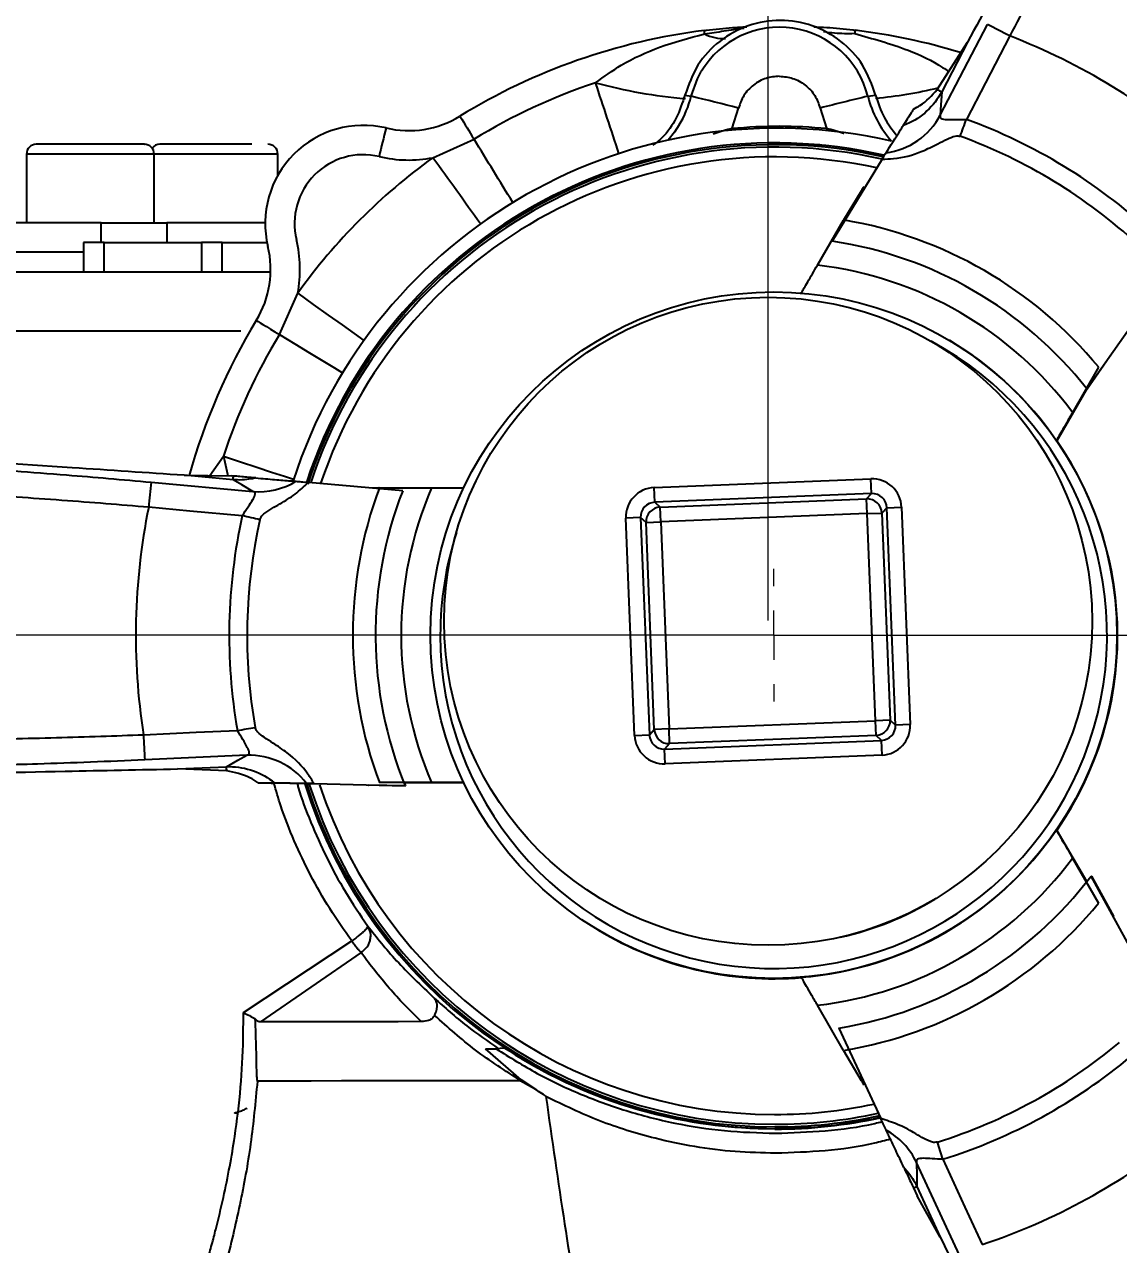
# Model space of a CAD drawing. Header units: millimetres. Extents: x 2320 to 4000, y 933 to 2121.
# Drawn here: x 2788.3 to 2899.8, y 1211.5 to 1335.8 of the extents above; entities that cross this region are included whole.
import ezdxf

# ---------------------------------------------------------------- set-up
doc = ezdxf.new("R2010")
doc.units = ezdxf.units.MM
doc.layers.add('10', color=7, linetype='Continuous', lineweight=0)
doc.layers.add('标注', color=3, linetype='Continuous', lineweight=13)
doc.styles.add('SLDTEXTSTYLE1', font='txt.shx', dxfattribs={"width": 0.7, "bigfont": 'gbcbig.shx'})
doc.styles.get("Standard").update_dxf_attribs({"font": 'arial.ttf'})
doc.dimstyles.new('AM_ISO', dxfattribs={"dimtxt": 3.5, "dimasz": 3.5, "dimexe": 1, "dimexo": 1, "dimgap": 1.5, "dimtad": 1, "dimdsep": 46, "dimtxsty": 'Standard', "dimcen": 0, "dimclrd": 256, "dimclre": 256, "dimclrt": 2, "dimadec": 0, "dimazin": 2, "dimtp": 0.1, "dimtm": 0.1, "dimtfac": 0.71, "dimtdec": 3, "dimtmove": 0, "dimatfit": 3, "dimfxl": 0, "dimlwd": -1, "dimlwe": -1, "dimarcsym": 0})
doc.dimstyles.new('SLDDIMSTYLE12$0', dxfattribs={"dimtxt": 12, "dimasz": 10, "dimexe": 0, "dimexo": 0.0625, "dimgap": 0.875, "dimtad": 1, "dimdec": 1, "dimlfac": 1.8, "dimrnd": 1e-09, "dimzin": 12, "dimdsep": 46, "dimtxsty": 'SLDTEXTSTYLE1', "dimcen": 0.09, "dimdle": 8.16, "dimclrd": 3, "dimclre": 3, "dimadec": 0, "dimazin": 3, "dimtfac": 1, "dimtdec": 1, "dimtofl": 0, "dimtmove": 0, "dimatfit": 3, "dimfxl": 0, "dimfrac": 2, "dimtolj": 1, "dimlwd": 5, "dimlwe": 5, "dimarcsym": 0})

# ---------------------------------------------------------------- blocks, each defined once
blk = doc.blocks.new('SW_CENTERMARKSYMBOL_11')
at = {"layer": '10', "color": 0}
for p, q in [((0, 1), (0, 1.35)), ((0, 0), (0, 0.5)), ((-1, 0), (-1.35, 0)), ((0, 0), (-0.5, 0)), ((0, 0), (0, -0.5)), ((0, 0), (0.5, 0)), ((1, 0), (1.35, 0)), ((0, -1), (0, -1.35))]:
    blk.add_line(p, q, dxfattribs=at)
blk = doc.blocks.new('*D60')
at = {"layer": 'Defpoints', "color": 0, "transparency": 16777216}
for p in [(2758.03, 1435.43), (2758.03, 1299.72), (2864.06, 1275.01)]:
    blk.add_point(p, dxfattribs=at)
at = {"layer": '标注', "color": 3, "linetype": 'Continuous', "lineweight": 5, "transparency": 16777216}
for p, q in [((2758.03, 1299.79), (2758.03, 1435.43)), ((2854.06, 1435.43), (2768.03, 1435.43))]:
    blk.add_line(p, q, dxfattribs=at)
at = {"layer": '标注', "color": 3, "lineweight": 5, "transparency": 16777216}
blk.add_line((2864.06, 1275.08), (2864.06, 1435.43), dxfattribs=at)
at = {"layer": '标注', "color": 3, "transparency": 16777216}
for points in [[(2768.03, 1437.1), (2768.03, 1433.76), (2758.03, 1435.43)], [(2854.06, 1437.1), (2854.06, 1433.76), (2864.06, 1435.43)]]:
    blk.add_solid(points, dxfattribs=at)
at = {"layer": '标注', "color": 0, "transparency": 16777216, "insert": (2811.04, 1441.31), "char_height": 10, "attachment_point": 5, "style": 'SLDTEXTSTYLE1'}
blk.add_mtext('\\A1;106', dxfattribs=at)
blk = doc.blocks.new('*D62')
at = {"layer": 'Defpoints', "color": 0, "transparency": 16777216}
for p in [(3014.93, 1434.73), (3014.93, 1346.51), (2864.06, 1276.42)]:
    blk.add_point(p, dxfattribs=at)
at = {"layer": '标注', "color": 3, "lineweight": 5, "transparency": 16777216}
blk.add_line((2864.06, 1276.48), (2864.06, 1434.73), dxfattribs=at)
at = {"layer": '标注', "color": 3, "linetype": 'Continuous', "lineweight": 5, "transparency": 16777216}
for p, q in [((2874.06, 1434.73), (3004.93, 1434.73)), ((3014.93, 1346.58), (3014.93, 1434.73))]:
    blk.add_line(p, q, dxfattribs=at)
at = {"layer": '标注', "color": 3, "transparency": 16777216}
for points in [[(2874.06, 1436.4), (2874.06, 1433.07), (2864.06, 1434.73)], [(3004.93, 1436.4), (3004.93, 1433.07), (3014.93, 1434.73)]]:
    blk.add_solid(points, dxfattribs=at)
at = {"layer": '标注', "color": 0, "transparency": 16777216, "insert": (2939.49, 1440.61), "char_height": 10, "attachment_point": 5, "style": 'SLDTEXTSTYLE1'}
blk.add_mtext('\\A1;150', dxfattribs=at)
blk = doc.blocks.new('*D53')
at = {"layer": 'Defpoints', "color": 0, "transparency": 16777216}
for p in [(3132.94, 1387.7), (2864.63, 1273.6), (3159.92, 1273.6)]:
    blk.add_point(p, dxfattribs=at)
at = {"layer": '标注', "color": 3, "lineweight": 5, "transparency": 16777216}
blk.add_line((3133, 1387.7), (3159.92, 1387.7), dxfattribs=at)
at = {"layer": '标注', "color": 3, "linetype": 'Continuous', "lineweight": 5, "transparency": 16777216}
for p, q in [((3159.92, 1377.7), (3159.92, 1283.6)), ((2864.69, 1273.6), (3159.92, 1273.6))]:
    blk.add_line(p, q, dxfattribs=at)
at = {"layer": '标注', "color": 3, "transparency": 16777216}
for points in [[(3158.26, 1377.7), (3161.59, 1377.7), (3159.92, 1387.7)], [(3158.26, 1283.6), (3161.59, 1283.6), (3159.92, 1273.6)]]:
    blk.add_solid(points, dxfattribs=at)
at = {"layer": '标注', "color": 0, "transparency": 16777216, "insert": (3154.05, 1330.65), "char_height": 10, "attachment_point": 5, "rotation": 90, "style": 'SLDTEXTSTYLE1'}
blk.add_mtext('\\A1;115', dxfattribs=at)
blk = doc.blocks.new('*D54')
at = {"layer": 'Defpoints', "color": 0, "transparency": 16777216}
for p in [(2863.38, 1273.6), (2714.46, 1033.48), (2864.47, 1033.48)]:
    blk.add_point(p, dxfattribs=at)
at = {"layer": '标注', "linetype": 'ByBlock', "transparency": 16777216}
for p, q in [((2862.38, 1273.6), (2713.46, 1273.6)), ((2714.46, 1270.1), (2714.46, 1036.98)), ((2863.47, 1033.48), (2713.46, 1033.48))]:
    blk.add_line(p, q, dxfattribs=at)
at = {"layer": '标注', "transparency": 16777216}
for points in [[(2713.87, 1270.1), (2715.04, 1270.1), (2714.46, 1273.6)], [(2713.87, 1036.98), (2715.04, 1036.98), (2714.46, 1033.48)]]:
    blk.add_solid(points, dxfattribs=at)
at = {"layer": '标注', "color": 2, "transparency": 16777216, "insert": (2703.81, 1139.92), "char_height": 8, "attachment_point": 5, "rotation": 90}
blk.add_mtext('\\A1;{\\fSimSun|b0|i0|c134|p2;\\H2.28571x;245}', dxfattribs=at)

msp = doc.modelspace()

# ---------------------------------------------------------------- linework, layer by layer
at = {"color": 7, "linetype": 'Continuous', "lineweight": 25}
for p, q in [((2881.594, 1326.566), (2886.389, 1335.811)), ((2881.284, 1329.175), (2884.353, 1333.986)), ((2884.353, 1333.986), (2881.736, 1328.941)), ((2855.593, 1328.618), (2856.217, 1328.49)), ((2874.219, 1328.49), (2875.001, 1328.618)), ((2860.39, 1325.244), (2861.051, 1327.292)), ((2869.354, 1327.292), (2870.015, 1325.244)), ((2860.39, 1325.244), (2860.41, 1325.027)), ((2870.015, 1325.244), (2869.992, 1324.999)), ((2829.913, 1322.235), (2834.116, 1324.111)), ((2788.531, 1322.603), (2788.531, 1315.603)), ((2801.531, 1322.603), (2788.531, 1322.603)), ((2801.531, 1315.603), (2801.531, 1322.603)), ((2814.126, 1322.603), (2801.531, 1322.603)), ((2814.126, 1320.439), (2814.126, 1322.603)), ((2875.665, 1322.089), (2870.578, 1313.723)), ((2873.547, 1318.842), (2871.744, 1315.888)), ((2796.126, 1315.603), (2737.984, 1315.603)), ((2796.126, 1313.603), (2796.126, 1315.603)), ((2796.126, 1315.603), (2802.809, 1315.603)), ((2812.839, 1315.603), (2802.809, 1315.603)), ((2802.809, 1315.603), (2802.809, 1313.603)), ((2869.086, 1311.286), (2871.744, 1315.888)), ((2794.324, 1312.603), (2737.03, 1312.603)), ((2794.324, 1313.603), (2794.324, 1310.603)), ((2796.445, 1313.603), (2794.324, 1313.603)), ((2796.445, 1310.603), (2796.445, 1313.603)), ((2796.445, 1313.603), (2806.345, 1313.603)), ((2806.345, 1313.603), (2806.345, 1310.603)), ((2808.466, 1313.603), (2806.345, 1313.603)), ((2808.466, 1310.603), (2808.466, 1313.603)), ((2808.466, 1313.603), (2813.026, 1313.603)), ((2814.295, 1304.221), (2816.157, 1308.431)), ((2896.516, 1298.69), (2902.512, 1307.224)), ((2734.869, 1304.603), (2810.356, 1304.603)), ((2882.551, 1303.612), (2882.544, 1303.615)), ((2899.103, 1302.309), (2896.547, 1298.671)), ((2899.144, 1302.285), (2899.103, 1302.309)), ((2897.724, 1300.889), (2895.067, 1296.286)), ((2896.535, 1298.678), (2893.475, 1293.402)), ((2896.547, 1298.671), (2896.516, 1298.69)), ((2893.475, 1293.402), (2893.411, 1293.44)), ((2807.206, 1289.854), (2808.583, 1291.832)), ((2801.217, 1289.183), (2811.588, 1288.241)), ((2809.566, 1289.432), (2804.594, 1289.883)), ((2804.594, 1289.883), (2809.402, 1289.83)), ((2809.607, 1289.812), (2809.402, 1289.83)), ((2826.842, 1288.31), (2817.262, 1289.164)), ((2852.453, 1288.637), (2874.535, 1289.522)), ((2874.595, 1288.024), (2874.535, 1289.522)), ((2824.465, 1288.592), (2829.78, 1288.592)), ((2852.513, 1287.139), (2852.453, 1288.637)), ((2874.595, 1288.024), (2852.513, 1287.139)), ((2874.089, 1287.476), (2874.595, 1288.024)), ((2852.513, 1287.139), (2853.062, 1286.633)), ((2853.062, 1286.633), (2874.089, 1287.476)), ((2853.122, 1285.135), (2853.062, 1286.633)), ((2874.149, 1285.978), (2874.089, 1287.476)), ((2876.153, 1286.586), (2875.647, 1286.038)), ((2876.153, 1286.586), (2877.651, 1286.646)), ((2877.04, 1264.446), (2876.153, 1286.586)), ((2877.651, 1286.646), (2878.538, 1264.506)), ((2851.076, 1285.581), (2849.578, 1285.521)), ((2850.465, 1263.381), (2849.578, 1285.521)), ((2851.624, 1285.075), (2851.076, 1285.581)), ((2851.076, 1285.581), (2851.963, 1263.441)), ((2851.624, 1285.075), (2853.122, 1285.135)), ((2874.149, 1285.978), (2853.122, 1285.135)), ((2853.122, 1285.135), (2853.967, 1264.049)), ((2874.149, 1285.978), (2875.647, 1286.038)), ((2874.994, 1264.892), (2874.149, 1285.978)), ((2875.647, 1286.038), (2876.492, 1264.952)), ((2852.469, 1263.989), (2851.624, 1285.075)), ((2851.963, 1263.441), (2852.469, 1263.989)), ((2853.967, 1264.049), (2852.469, 1263.989)), ((2853.967, 1264.049), (2874.994, 1264.892)), ((2854.027, 1262.551), (2853.967, 1264.049)), ((2876.492, 1264.952), (2874.994, 1264.892)), ((2875.054, 1263.394), (2874.994, 1264.892)), ((2876.492, 1264.952), (2877.04, 1264.446)), ((2878.538, 1264.506), (2877.04, 1264.446)), ((2850.465, 1263.381), (2851.963, 1263.441)), ((2853.521, 1262.003), (2875.603, 1262.888)), ((2875.054, 1263.394), (2854.027, 1262.551)), ((2875.603, 1262.888), (2875.054, 1263.394)), ((2875.663, 1261.39), (2875.603, 1262.888)), ((2854.027, 1262.551), (2853.521, 1262.003)), ((2853.581, 1260.505), (2853.521, 1262.003)), ((2810.978, 1261.363), (2800.574, 1260.893)), ((2875.663, 1261.39), (2853.581, 1260.505)), ((2803.913, 1259.979), (2808.903, 1260.204)), ((2808.927, 1259.786), (2803.913, 1259.979)), ((2818.54, 1258.419), (2812.113, 1258.57)), ((2817.812, 1258.481), (2827.083, 1258.271)), ((2827.114, 1258.252), (2823.318, 1258.338)), ((2823.318, 1258.338), (2823.357, 1258.315)), ((2829.78, 1258.592), (2824.465, 1258.592)), ((2826.984, 1258.573), (2827.114, 1258.252)), ((2833.126, 1258.56), (2826.993, 1258.554)), ((2827.083, 1258.271), (2827.114, 1258.252)), ((2893.475, 1253.718), (2893.411, 1253.756)), ((2893.475, 1253.718), (2896.472, 1248.538)), ((2895.067, 1250.899), (2897.724, 1246.296)), ((2901.824, 1240.183), (2896.959, 1249.069)), ((2896.959, 1249.069), (2896.99, 1249.05)), ((2896.99, 1249.05), (2899.225, 1244.968)), ((2899.225, 1244.968), (2899.266, 1244.944)), ((2823.329, 1243.904), (2823.281, 1243.978)), ((2823.281, 1243.978), (2823.288, 1243.949)), ((2846.713, 1243.588), (2846.783, 1243.546)), ((2810.625, 1235.16), (2821.655, 1242.456)), ((2822.612, 1241.271), (2812.377, 1234.205)), ((2871.744, 1231.296), (2869.086, 1235.899)), ((2810.61, 1232.485), (2810.625, 1235.16)), ((2871.253, 1233.568), (2875.527, 1224.365)), ((2838.895, 1228.305), (2835.284, 1231.472)), ((2837.178, 1231.53), (2836.364, 1231.476)), ((2839.051, 1230.486), (2837.178, 1231.53)), ((2837.252, 1231.53), (2837.178, 1231.53)), ((2839.014, 1230.428), (2839.019, 1230.425)), ((2871.744, 1231.296), (2873.547, 1228.255)), ((2840.498, 1227.248), (2838.822, 1228.214)), ((2838.895, 1228.305), (2838.859, 1228.228)), ((2840.498, 1227.248), (2838.895, 1228.305)), ((2883.541, 1210.446), (2879.171, 1219.898)), ((2878.859, 1217.293), (2879.237, 1216.48)), ((2879.203, 1217.458), (2881.59, 1212.296)), ((2881.59, 1212.296), (2879.237, 1216.48))]:
    msp.add_line(p, q, dxfattribs=at)
at = {"color": 7, "linetype": 'Continuous', "lineweight": 25, "flags": 128}
for points in [[(2888.661, 1334.633), (2886.193, 1329.873), (2884.253, 1326.134)], [(2856.217, 1328.49), (2856.858, 1330.268), (2857.255, 1331.008)], [(2881.736, 1328.941), (2881.657, 1327.611), (2881.594, 1326.566)], [(2855.016, 1325.58), (2854.538, 1324.848), (2853.882, 1324.02)], [(2864.749, 1323.771), (2869.01, 1323.59), (2869.324, 1323.562)], [(2816.157, 1308.431), (2817.742, 1307.295), (2819.264, 1306.203), (2820.667, 1305.198), (2821.894, 1304.317), (2822.893, 1303.601)], [(2811.938, 1305.655), (2811.981, 1305.629), (2812.111, 1305.549), (2812.325, 1305.419), (2812.614, 1305.244), (2812.969, 1305.028), (2813.377, 1304.78), (2813.824, 1304.508), (2814.295, 1304.221)], [(2814.295, 1304.221), (2815.864, 1303.267), (2817.354, 1302.361), (2818.715, 1301.533), (2819.897, 1300.814), (2820.719, 1300.314)], [(2808.583, 1291.832), (2809.001, 1289.986), (2809.042, 1289.797)], [(2808.583, 1291.832), (2810.328, 1291.259), (2811.986, 1290.715), (2813.498, 1290.219), (2814.814, 1289.787), (2815.735, 1289.486)], [(2811.588, 1288.241), (2810.456, 1288.908), (2809.566, 1289.432)], [(2810.512, 1285.764), (2805.172, 1286.248), (2800.977, 1286.63)], [(2812.302, 1285.365), (2812.082, 1285.414), (2811.861, 1285.463), (2811.638, 1285.513), (2811.415, 1285.562), (2811.19, 1285.613), (2810.964, 1285.663), (2810.739, 1285.713), (2810.512, 1285.764)], [(2800.45, 1263.463), (2805.807, 1263.705), (2810.016, 1263.895)], [(2808.903, 1260.204), (2810.064, 1260.853), (2810.978, 1261.363)], [(2828.731, 1234.236), (2826.383, 1234.233), (2824.113, 1234.229), (2821.926, 1234.226), (2819.826, 1234.222), (2817.817, 1234.218), (2815.903, 1234.214), (2814.088, 1234.21), (2812.377, 1234.205)], [(2838.822, 1228.214), (2834.86, 1228.211), (2831.04, 1228.206), (2827.38, 1228.202), (2823.897, 1228.197), (2820.607, 1228.191), (2817.525, 1228.185), (2814.667, 1228.179), (2812.045, 1228.172)], [(2879.171, 1219.898), (2879.189, 1218.532), (2879.203, 1217.458)], [(2881.847, 1220.219), (2884.097, 1215.352), (2885.865, 1211.528)]]:
    msp.add_lwpolyline(points, dxfattribs=at)
at = {"color": 7, "linetype": 'Continuous', "lineweight": 25}
for centre, radius in [((2864.629, 1273.601), 34.954), ((2864.058, 1275.013), 33)]:
    msp.add_circle(centre, radius, dxfattribs=at)
for centre, radius, start, end in [((2865.338, 1273.178), 62.5, 97.17184, 121.5038), ((2865.218, 1326.25), 9.276, 13.97557, 149.13878), ((2868.713, 1336.288), 11.232, 185.61173, 187.3944), ((2859.638, 1339.001), 4.643, 243.62069, 271.09209), ((2882.599, 1333.723), 9.786, 171.2253, 173.27778), ((2865.338, 1273.179), 62.499, 72.95887, 83.02516), ((1361.172, -1610.171), 3317.393, 62.583936, 62.62814), ((2865.101, 1273.585), 65.437, 48.50024, 68.89711), ((2865.329, 1273.184), 59.731, 108.389, 121.50379), ((2859.839, 1379.086), 51.001, 254.82118, 265.26823), ((594.57, 580.803), 2373.23, 18.215365, 18.398835), ((2870.64, 1374.391), 46.304, 275.39855, 283.40321), ((3022.445, 1601.363), 306.615, 242.58793, 242.68305), ((2845.81, 1331.08), 10.724, 329.14603, 346.02424), ((2560.341, 124.001), 1240.297, 75.968803, 76.198895), ((2996.468, 821.513), 521.508, 103.55713, 104.10762), ((2884.626, 1331.08), 10.724, 193.97543, 221.86623), ((2827.453, 1334.992), 10, 256.6616, 301.50384), ((3166.579, 1528.645), 390.341, 211.19524, 211.60029), ((2875.112, 1330.006), 7.338, 277.49157, 332.04421), ((1020.749, 2005.288), 1983.406, 339.922721, 339.975705), ((2865.101, 1273.585), 55.93, 47.42195, 69.97551), ((2822.839, 1315.532), 10, 76.66179, 193.53504), ((2865.045, 1273.353), 51.882, 77.08715, 162.07507), ((3032.495, 1273.79), 213.642, 166.05894, 166.86262), ((2864.745, 1273.532), 50.2, 77.22199, 161.74758), ((-26.414, -429.547), 3355.286, 31.381476, 31.510518), ((2865.1, 1273.585), 54.096, 47.42195, 69.97551), ((2789.531, 1322.603), 1, 90, 180), ((2800.531, 1322.603), 1, 0, 90), ((2802.126, 1322.603), 1, 90, 142.86395), ((2813.126, 1322.603), 1, 0, 90), ((2822.829, 1315.537), 7, 76.6618, 193.53503), ((2864.745, 1273.532), 50.02, 77.24621, 162.01837), ((2864.729, 1273.542), 49.763, 77.30576, 161.72655), ((2865.329, 1273.184), 60.5, 125.8304, 144.36643), ((2864.724, 1273.545), 48.766, 77.69329, 161.45512), ((2827.443, 1334.998), 13, 256.66156, 280.94948), ((-415.454, -1022.266), 4003.634, 35.725904, 35.844904), ((2864.645, 1273.593), 42.887, 39.52797, 80.47204), ((2803.385, 1310.857), 13, 349.24724, 13.535), ((2864.645, 1273.593), 40.566, 38.21908, 81.59012), ((2803.394, 1310.851), 10, 328.69299, 13.53497), ((2864.645, 1273.593), 37.954, 36.72063, 83.27938), ((2865.338, 1273.178), 62.5, 148.69302, 164.50229), ((2865.329, 1273.184), 59.731, 148.69302, 161.80776), ((2864.626, 1273.603), 33.954, 180.00028, 61.82983), ((2864.635, 1273.598), 34.954, 34.58735, 59.16637), ((2864.698, 1273.56), 34.954, 325.41243, 34.58723), ((3021.683, 1267.147), 221.564, 174.29233, 174.95549), ((2795.077, 1291.175), 14.594, 353.14102, 354.64213), ((2812.188, 1295.528), 7.312, 265.29902, 301.19677), ((2864.645, 1273.592), 42.888, 159.52799, 200.47167), ((2864.645, 1273.592), 40.567, 158.72661, 202.19027), ((2864.645, 1273.592), 37.954, 156.72068, 203.27899), ((2865.101, 1273.583), 65.438, 168.50018, 188.89685), ((2853.124, 1285.133), 1.501, 92.37679, 182.21341), ((2874.147, 1285.975), 1.501, 2.37679, 92.21341), ((2865.101, 1273.584), 55.931, 167.4219, 189.97524), ((2865.1, 1273.584), 54.097, 167.4219, 189.97524), ((2864.626, 1273.603), 33.954, 162.04289, 179.99982), ((2294.044, 4197.478), 2978.613, 279.975402, 280.010673), ((2853.969, 1264.051), 1.501, 182.37679, 272.21341), ((2874.992, 1264.894), 1.501, 272.37679, 2.21341), ((3042.487, 1273.838), 242.259, 182.45437, 183.06295), ((2811.235, 1254.02), 7.347, 37.49528, 92.00424), ((2790.79, 1258.92), 18.158, 2.73646, 4.05578), ((2864.744, 1273.532), 50.199, 197.48533, 270.00018), ((2864.744, 1273.532), 50.02, 197.61353, 270.00018), ((2864.728, 1273.541), 49.762, 197.72653, 270.00018), ((2864.723, 1273.544), 48.765, 198.13174, 270.00018), ((2864.635, 1273.598), 34.954, 274.58775, 325.41258), ((2864.644, 1273.592), 37.954, 276.72102, 323.27931), ((2864.644, 1273.592), 40.567, 279.37669, 322.80549), ((2864.625, 1273.603), 31.5, 282.46702, 301.38033), ((2864.644, 1273.592), 42.888, 279.52833, 320.472), ((2864.698, 1273.56), 34.954, 239.16639, 274.58771), ((2865.1, 1273.584), 54.097, 287.42223, 309.97557), ((2864.749, 1273.529), 50.199, 239.16639, 270.00018), ((2865.1, 1273.584), 55.931, 287.42223, 309.97557), ((2864.723, 1273.545), 48.765, 270.00017, 281.97499), ((2864.728, 1273.542), 49.763, 270.00017, 282.23455), ((2864.744, 1273.532), 50.02, 270.00017, 282.36304), ((2864.744, 1273.532), 50.2, 270.00017, 282.33486), ((2864.749, 1273.53), 50.2, 270.00017, 282.33124), ((2864.749, 1273.53), 50.241, 270.00017, 282.34169), ((2872.568, 1216.777), 7.304, 25.2993, 61.21406), ((86.369, 343.011), 2929.879, 17.421619, 17.457502), ((2865.1, 1273.584), 65.438, 288.50052, 308.89718), ((2872.184, 1231.627), 15.813, 294.97237, 296.35447)]:
    msp.add_arc(centre, radius, start, end, dxfattribs=at)
for centre, major_axis, ratio, start_param, end_param in [((2874.652, 1286.522), (-2.037, -2.207), 0.9987828, 2.3568035, 3.9263818), ((2852.577, 1285.637), (2.207, -2.037), 0.9987828, 2.3568035, 3.9263818), ((2874.652, 1286.522), (1.021, 1.106), 0.9963586, 5.4983961, 7.0679745), ((2852.577, 1285.637), (1.106, -1.021), 0.9963586, 2.3568035, 3.9263818), ((2875.539, 1264.389), (1.106, -1.021), 0.9963586, 5.4983961, 7.0679745), ((2875.539, 1264.389), (-2.207, 2.037), 0.9987828, 2.3568035, 3.9263818), ((2853.464, 1263.505), (2.037, 2.207), 0.9987828, 2.3568035, 3.9263818), ((2853.464, 1263.505), (1.021, 1.106), 0.9963586, 2.3568035, 3.9263818)]:
    msp.add_ellipse(centre, major_axis=major_axis, ratio=ratio, start_param=start_param, end_param=end_param, dxfattribs=at)
for points, knots in [([(3016.601, 1270.179), (3016.62, 1271.43), (3016.674, 1274.987), (3016.518, 1280.852), (3016.033, 1287.757), (3015.23, 1294.633), (3014.115, 1301.465), (3012.689, 1308.239), (3010.956, 1314.941), (3008.918, 1321.557), (3006.581, 1328.073), (3003.949, 1334.476), (3001.027, 1340.752), (2997.822, 1346.887), (2994.34, 1352.871), (2990.589, 1358.689), (2986.577, 1364.33), (2982.311, 1369.782), (2977.801, 1375.033), (2973.055, 1380.074), (2968.085, 1384.892), (2962.9, 1389.479), (2957.511, 1393.824), (2951.93, 1397.919), (2946.167, 1401.755), (2940.235, 1405.324), (2934.147, 1408.618), (2927.915, 1411.632), (2921.551, 1414.357), (2915.07, 1416.79), (2908.485, 1418.924), (2901.809, 1420.755), (2895.056, 1422.28), (2888.241, 1423.495), (2881.378, 1424.398), (2874.48, 1424.987), (2867.563, 1425.26), (2860.641, 1425.218), (2853.728, 1424.86), (2846.838, 1424.186), (2839.986, 1423.199), (2833.186, 1421.9), (2826.453, 1420.292), (2819.8, 1418.379), (2813.242, 1416.164), (2806.791, 1413.652), (2800.462, 1410.848), (2794.267, 1407.758), (2788.219, 1404.389), (2782.332, 1400.748), (2776.617, 1396.841), (2771.086, 1392.678), (2765.751, 1388.267), (2760.623, 1383.617), (2755.712, 1378.737), (2751.029, 1373.639), (2746.584, 1368.333), (2742.385, 1362.829), (2738.442, 1357.139), (2734.763, 1351.275), (2731.355, 1345.249), (2728.225, 1339.074), (2725.381, 1332.763), (2722.828, 1326.329), (2720.571, 1319.784), (2718.614, 1313.144), (2716.963, 1306.421), (2715.621, 1299.63), (2714.59, 1292.784), (2713.872, 1285.899), (2713.469, 1278.988), (2713.382, 1272.066), (2713.611, 1265.147), (2714.155, 1258.246), (2715.014, 1251.377), (2716.186, 1244.554), (2717.667, 1237.792), (2719.455, 1231.105), (2721.547, 1224.506), (2723.938, 1218.009), (2726.623, 1211.628), (2729.596, 1205.377), (2732.851, 1199.267), (2736.382, 1193.313), (2740.181, 1187.526), (2744.24, 1181.918), (2748.55, 1176.501), (2753.103, 1171.287), (2757.89, 1166.286), (2762.9, 1161.508), (2768.122, 1156.964), (2773.546, 1152.663), (2779.161, 1148.615), (2784.955, 1144.826), (2790.916, 1141.306), (2797.031, 1138.062), (2803.288, 1135.1), (2809.674, 1132.427), (2816.175, 1130.047), (2822.777, 1127.967), (2829.468, 1126.191), (2836.233, 1124.722), (2843.058, 1123.562), (2849.928, 1122.716), (2856.83, 1122.184), (2863.75, 1121.967), (2870.671, 1122.067), (2877.582, 1122.482), (2884.465, 1123.212), (2891.309, 1124.256), (2898.098, 1125.61), (2904.818, 1127.273), (2911.454, 1129.241), (2917.995, 1131.51), (2924.425, 1134.075), (2930.731, 1136.931), (2936.9, 1140.071), (2942.919, 1143.49), (2948.777, 1147.18), (2954.459, 1151.133), (2959.956, 1155.341), (2965.255, 1159.796), (2970.344, 1164.488), (2975.215, 1169.408), (2979.856, 1174.544), (2984.257, 1179.887), (2988.411, 1185.426), (2992.307, 1191.148), (2995.938, 1197.042), (2999.296, 1203.095), (3002.375, 1209.296), (3005.167, 1215.63), (3007.668, 1222.085), (3009.871, 1228.648), (3011.772, 1235.304), (3013.368, 1242.04), (3014.655, 1248.842), (3015.63, 1255.696), (3016.278, 1262.466), (3016.529, 1267.3), (3016.592, 1269.832), (3016.601, 1270.179)], [0, 0, 0, 0, 0.00394, 0.0112049, 0.0184702, 0.0257355, 0.0330008, 0.0402662, 0.0475315, 0.0547968, 0.0620622, 0.0693275, 0.0765928, 0.0838581, 0.0911235, 0.0983888, 0.1056541, 0.1129194, 0.1201848, 0.1274501, 0.1347154, 0.1419807, 0.1492461, 0.1565114, 0.1637767, 0.171042, 0.1783074, 0.1855727, 0.192838, 0.2001033, 0.2073687, 0.214634, 0.2218993, 0.2291646, 0.2364299, 0.2436953, 0.2509606, 0.2582259, 0.2654913, 0.2727566, 0.2800219, 0.2872872, 0.2945526, 0.3018179, 0.3090832, 0.3163485, 0.3236139, 0.3308792, 0.3381445, 0.3454098, 0.3526752, 0.3599405, 0.3672058, 0.3744712, 0.3817365, 0.3890018, 0.3962671, 0.4035325, 0.4107978, 0.4180631, 0.4253284, 0.4325938, 0.4398591, 0.4471244, 0.4543898, 0.4616551, 0.4689204, 0.4761857, 0.4834511, 0.4907164, 0.4979817, 0.5052471, 0.5125124, 0.5197777, 0.527043, 0.5343084, 0.5415737, 0.548839, 0.5561043, 0.5633697, 0.570635, 0.5779003, 0.5851657, 0.592431, 0.5996963, 0.6069616, 0.614227, 0.6214923, 0.6287576, 0.6360229, 0.6432883, 0.6505536, 0.6578189, 0.6650842, 0.6723496, 0.6796149, 0.6868802, 0.6941455, 0.7014109, 0.7086762, 0.7159415, 0.7232068, 0.7304721, 0.7377375, 0.7450028, 0.7522681, 0.7595334, 0.7667988, 0.7740641, 0.7813294, 0.7885948, 0.7958601, 0.8031254, 0.8103907, 0.8176561, 0.8249214, 0.8321867, 0.839452, 0.8467174, 0.8539827, 0.861248, 0.8685133, 0.8757787, 0.883044, 0.8903093, 0.8975747, 0.90484, 0.9121053, 0.9193706, 0.926636, 0.9339013, 0.9411666, 0.948432, 0.9556973, 0.9629626, 0.9702279, 0.9774933, 0.9847586, 0.9920239, 0.9989071, 1, 1, 1, 1]), ([(2732.906, 1294.691), (2732.927, 1294.84), (2733.24, 1297.136), (2734.139, 1301.535), (2735.622, 1307.865), (2737.446, 1314.109), (2739.561, 1320.259), (2741.975, 1326.298), (2744.679, 1332.213), (2747.667, 1337.99), (2750.932, 1343.615), (2754.466, 1349.074), (2758.262, 1354.356), (2762.309, 1359.447), (2766.599, 1364.335), (2771.121, 1369.009), (2775.865, 1373.458), (2780.82, 1377.672), (2785.973, 1381.639), (2791.313, 1385.352), (2796.827, 1388.801), (2802.502, 1391.978), (2808.325, 1394.876), (2814.282, 1397.487), (2820.358, 1399.806), (2826.54, 1401.827), (2832.812, 1403.546), (2839.161, 1404.957), (2845.571, 1406.059), (2852.027, 1406.848), (2858.513, 1407.323), (2865.015, 1407.482), (2871.517, 1407.324), (2878.003, 1406.852), (2884.459, 1406.065), (2890.87, 1404.965), (2897.218, 1403.554), (2903.493, 1401.841), (2909.67, 1399.809), (2914.67, 1397.948), (2917.56, 1396.659), (2918.47, 1396.253)], [0, 0, 0, 0, 0.0018477, 0.0284935, 0.0551393, 0.0817852, 0.108431, 0.1350768, 0.1617227, 0.1883685, 0.2150143, 0.2416602, 0.268306, 0.2949518, 0.3215976, 0.3482435, 0.3748893, 0.4015351, 0.428181, 0.4548268, 0.4814726, 0.5081185, 0.5347643, 0.5614101, 0.588056, 0.6147018, 0.6413476, 0.6679935, 0.6946393, 0.7212852, 0.747931, 0.7745768, 0.8012227, 0.8278685, 0.8545144, 0.8811602, 0.9078061, 0.9344519, 0.9610978, 0.9877436, 1, 1, 1, 1]), ([(2897.042, 1357.182), (2894.505, 1352.541), (2890.279, 1344.812), (2886.045, 1337.077), (2884.353, 1333.986)], [0, 0, 0, 0, 0.60041569, 1, 1, 1, 1]), ([(2897.242, 1350.509), (2896.506, 1349.18), (2895.061, 1346.57), (2892.864, 1342.525), (2890.733, 1338.554), (2889.343, 1335.922), (2888.661, 1334.633)], [0, 0, 0, 0, 0.2645653, 0.51943, 0.7645791, 1, 1, 1, 1]), ([(2846.486, 1329.865), (2847.345, 1330.484), (2849.379, 1331.952), (2853.124, 1333.658), (2856.041, 1334.434), (2857.575, 1334.842)], [0, 0, 0, 0, 0.2573396, 0.6093592, 1, 1, 1, 1]), ([(2857.535, 1335.189), (2857.607, 1335.198), (2858.583, 1335.32), (2860.104, 1335.479), (2861.404, 1335.548), (2861.886, 1335.574)], [0, 0, 0, 0, 0.0474179, 0.6468307, 1, 1, 1, 1]), ([(2857.575, 1334.842), (2858.24, 1334.942), (2859.586, 1335.144), (2860.926, 1335.366), (2861.611, 1335.435), (2861.635, 1335.437)], [0, 0, 0, 0, 0.4848919, 0.9820016, 1, 1, 1, 1]), ([(2868.7, 1335.578), (2869.14, 1335.556), (2870.402, 1335.493), (2871.88, 1335.343), (2872.856, 1335.224), (2872.927, 1335.216)], [0, 0, 0, 0, 0.3319248, 0.9510247, 1, 1, 1, 1]), ([(2872.88, 1334.868), (2872.873, 1334.868), (2872.176, 1334.863), (2871.116, 1334.853), (2870.069, 1334.991), (2869.689, 1335.041)], [0, 0, 0, 0, 0.0065172, 0.6400464, 1, 1, 1, 1]), ([(2872.88, 1334.868), (2874.712, 1334.365), (2877.807, 1333.516), (2880.977, 1332.039), (2882.251, 1331.134), (2882.445, 1330.996)], [0, 0, 0, 0, 0.5516674, 0.9317754, 1, 1, 1, 1]), ([(2865.202, 1330.537), (2864.742, 1330.494), (2863.796, 1330.405), (2862.522, 1329.688), (2861.519, 1328.625), (2861.204, 1327.728), (2861.051, 1327.292)], [0, 0, 0, 0, 0.2429945, 0.5, 0.7570055, 1, 1, 1, 1]), ([(2865.202, 1330.537), (2865.662, 1330.494), (2866.609, 1330.405), (2867.883, 1329.688), (2868.886, 1328.625), (2869.201, 1327.728), (2869.354, 1327.292)], [0, 0, 0, 0, 0.2429945, 0.5, 0.7570055, 1, 1, 1, 1]), ([(2855.593, 1328.618), (2855.328, 1327.826), (2854.798, 1326.243), (2853.605, 1324.488), (2852.632, 1323.722), (2852.315, 1323.474)], [0, 0, 0, 0, 0.4029606, 0.8059212, 1, 1, 1, 1]), ([(2875.001, 1328.618), (2875.253, 1327.814), (2875.728, 1326.301), (2876.72, 1325.068), (2877.185, 1324.49)], [0, 0, 0, 0, 0.5313862, 1, 1, 1, 1]), ([(2881.736, 1328.941), (2881.736, 1328.941), (2881.354, 1328.218), (2880.334, 1326.889), (2878.824, 1325.896), (2877.942, 1325.549), (2877.828, 1325.504)], [0, 0, 0, 0, 0.00001, 0.4644705, 0.9305988, 1, 1, 1, 1]), ([(2878.863, 1327.188), (2879.089, 1327.305), (2880.039, 1327.798), (2880.745, 1328.579), (2881.284, 1329.175)], [0, 0, 0, 0, 0.2371992, 1, 1, 1, 1]), ([(2878.863, 1327.188), (2878.799, 1327.083), (2878.51, 1326.61), (2878.076, 1325.903), (2877.909, 1325.635), (2877.828, 1325.504)], [0, 0, 0, 0, 0.1268564, 0.5743322, 1, 1, 1, 1]), ([(2881.594, 1326.566), (2881.578, 1326.498), (2881.547, 1326.364), (2881.667, 1326.227), (2881.911, 1326.15), (2882.384, 1326.108), (2883.176, 1326.132), (2883.89, 1326.133), (2884.253, 1326.134)], [0, 0, 0, 0, 0.1251651, 0.2440023, 0.362149, 0.4834229, 0.7377951, 1, 1, 1, 1]), ([(2858.466, 1324.661), (2858.529, 1324.686), (2859.136, 1324.92), (2859.798, 1325.091), (2860.39, 1325.244)], [0, 0, 0, 0, 0.1049176, 1, 1, 1, 1]), ([(2870.015, 1325.244), (2870.609, 1325.093), (2871.207, 1324.94), (2871.757, 1324.731), (2871.761, 1324.73)], [0, 0, 0, 0, 0.9926926, 1, 1, 1, 1]), ([(2876.069, 1322.731), (2876.546, 1323.482), (2877.104, 1324.36), (2877.736, 1325.36), (2877.828, 1325.504)], [0, 0, 0, 0, 0.8556334, 1, 1, 1, 1]), ([(2875.665, 1322.089), (2876.051, 1322.095), (2877.441, 1322.117), (2879.379, 1322.675), (2881.131, 1323.53), (2882.22, 1324.11), (2882.916, 1324.417), (2883.387, 1324.474), (2883.559, 1324.428), (2883.624, 1324.411)], [0, 0, 0, 0, 0.13772, 0.4960856, 0.7059806, 0.8342591, 0.9369967, 0.9760494, 1, 1, 1, 1]), ([(2794.968, 1323.603), (2793.51, 1323.603), (2792.118, 1323.603), (2790.078, 1323.603), (2789.515, 1323.603), (2789.532, 1323.603)], [0, 0, 0, 0, 0.5, 0.5, 1, 1, 1, 1]), ([(2800.52, 1323.603), (2800.524, 1323.603), (2800.652, 1323.603), (2800.277, 1323.603), (2799.633, 1323.603), (2798.901, 1323.603), (2798.016, 1323.603), (2796.726, 1323.603), (2795.661, 1323.603), (2794.968, 1323.603)], [0, 0, 0, 0, 0.0071346, 0.244883, 0.3728672, 0.5035673, 0.6342674, 0.7622516, 1, 1, 1, 1]), ([(2811.47, 1323.603), (2810.692, 1323.603), (2809.706, 1323.603), (2807.568, 1323.603), (2806.463, 1323.603), (2804.463, 1323.603), (2803.612, 1323.603), (2802.424, 1323.603), (2802.114, 1323.603), (2802.126, 1323.603)], [0, 0, 0, 0, 0.25, 0.25, 0.5, 0.5, 0.75, 0.75, 1, 1, 1, 1]), ([(2875.665, 1322.089), (2875.783, 1322.278), (2875.933, 1322.517), (2876.045, 1322.694), (2876.069, 1322.731)], [0, 0, 0, 0, 0.7895012, 1, 1, 1, 1]), ([(2873.809, 1319.289), (2873.76, 1319.206), (2873.664, 1319.04), (2873.577, 1318.892), (2873.556, 1318.856), (2873.547, 1318.842)], [0, 0, 0, 0, 0.37601919, 0.75293886, 1, 1, 1, 1]), ([(2867.431, 1308.44), (2867.448, 1308.467), (2867.482, 1308.522), (2867.731, 1308.946), (2868.101, 1309.583), (2868.571, 1310.394), (2868.918, 1310.994), (2869.086, 1311.286)], [0, 0, 0, 0, 0.190511, 0.3807243, 0.5789225, 0.7952783, 1, 1, 1, 1]), ([(2736.437, 1310.603), (2739.224, 1310.603), (2744.512, 1310.603), (2752.392, 1310.603), (2759.964, 1310.603), (2767.511, 1310.603), (2774.972, 1310.603), (2782.285, 1310.603), (2789.443, 1310.603), (2796.463, 1310.603), (2803.322, 1310.603), (2809.027, 1310.603), (2812.268, 1310.603), (2813.391, 1310.603)], [0.30869492, 0.30869492, 0.30869492, 0.30869492, 0.38323577, 0.44822403, 0.51301107, 0.57754598, 0.64118147, 0.70419338, 0.76653505, 0.82887277, 0.89188477, 0.95552412, 0.98955774, 0.98955774, 0.98955774, 0.98955774]), ([(2895.067, 1296.286), (2894.869, 1295.942), (2894.471, 1295.255), (2893.947, 1294.35), (2893.574, 1293.711), (2893.426, 1293.461), (2893.414, 1293.444), (2893.411, 1293.44)], [0, 0, 0, 0, 0.2409734, 0.4822257, 0.713676, 0.9238009, 1, 1, 1, 1]), ([(2804.594, 1289.883), (2800.786, 1290.14), (2791.618, 1290.758), (2782.459, 1291.381), (2777.104, 1291.745)], [0, 0, 0, 0, 0.4153517, 1, 1, 1, 1]), ([(2782.178, 1290.682), (2783.878, 1290.567), (2787.27, 1290.337), (2792.233, 1289.954), (2796.892, 1289.57), (2799.773, 1289.312), (2801.217, 1289.183)], [0, 0, 0, 0, 0.2800318, 0.5584059, 0.7786039, 1, 1, 1, 1]), ([(2811.89, 1289.611), (2811.734, 1289.576), (2810.973, 1289.409), (2810.182, 1289.38), (2809.566, 1289.432), (2809.566, 1289.432)], [0, 0, 0, 0, 0.205396, 0.9999773, 1, 1, 1, 1]), ([(2811.89, 1289.611), (2811.789, 1289.62), (2811.585, 1289.637), (2810.995, 1289.689), (2810.314, 1289.749), (2809.831, 1289.792), (2809.607, 1289.812)], [0, 0, 0, 0, 0.2579529, 0.5155625, 0.7761847, 1, 1, 1, 1]), ([(2811.89, 1289.611), (2812.547, 1289.556), (2813.86, 1289.447), (2815.103, 1289.345), (2815.791, 1289.289), (2815.975, 1289.274)], [0, 0, 0, 0, 0.4220704, 0.8450691, 1, 1, 1, 1]), ([(2812.302, 1285.365), (2812.335, 1285.456), (2812.417, 1285.686), (2813.077, 1286.308), (2814.329, 1286.93), (2815.91, 1287.929), (2816.812, 1288.753), (2817.262, 1289.164)], [0, 0, 0, 0, 0.0455975, 0.1148628, 0.420114, 0.7104691, 1, 1, 1, 1]), ([(2815.975, 1289.274), (2816.142, 1289.26), (2816.48, 1289.231), (2816.999, 1289.187), (2817.262, 1289.164)], [0, 0, 0, 0, 0.49451285, 1, 1, 1, 1]), ([(2800.977, 1286.63), (2799.524, 1286.75), (2796.558, 1286.997), (2792.062, 1287.34), (2787.467, 1287.667), (2784.485, 1287.853), (2782.967, 1287.948)], [0, 0, 0, 0, 0.2354218, 0.4805713, 0.7354356, 1, 1, 1, 1]), ([(2810.512, 1285.764), (2810.708, 1286.068), (2811.093, 1286.67), (2811.542, 1287.324), (2811.763, 1287.746), (2811.832, 1287.994), (2811.784, 1288.171), (2811.655, 1288.217), (2811.588, 1288.241)], [0, 0, 0, 0, 0.2616178, 0.5161546, 0.6376198, 0.7555299, 0.8740541, 1, 1, 1, 1]), ([(2824.465, 1288.592), (2824.444, 1288.592), (2824.214, 1288.589), (2823.986, 1288.586), (2823.78, 1288.583)], [0, 0, 0, 0, 0.0949865, 1, 1, 1, 1]), ([(2829.78, 1288.592), (2830.177, 1288.592), (2830.97, 1288.592), (2832.014, 1288.593), (2832.751, 1288.595), (2833.04, 1288.597), (2833.058, 1288.597), (2833.063, 1288.598)], [0, 0, 0, 0, 0.2409734, 0.4822257, 0.713676, 0.9238009, 1, 1, 1, 1]), ([(2817.812, 1258.481), (2817.614, 1258.812), (2816.899, 1260.006), (2815.447, 1261.405), (2813.83, 1262.495), (2812.784, 1263.147), (2812.17, 1263.597), (2811.885, 1263.976), (2811.839, 1264.148), (2811.821, 1264.213)], [0, 0, 0, 0, 0.13772, 0.4960856, 0.7059806, 0.8342591, 0.9369967, 0.9760494, 1, 1, 1, 1]), ([(2782.399, 1262.977), (2783.921, 1263.001), (2786.908, 1263.048), (2791.512, 1263.161), (2796.019, 1263.297), (2798.993, 1263.409), (2800.45, 1263.463)], [0, 0, 0, 0, 0.2645653, 0.51943, 0.7645791, 1, 1, 1, 1]), ([(2810.978, 1261.363), (2811.045, 1261.384), (2811.175, 1261.425), (2811.232, 1261.601), (2811.176, 1261.853), (2810.974, 1262.286), (2810.556, 1262.962), (2810.197, 1263.581), (2810.016, 1263.895)], [0, 0, 0, 0, 0.1251651, 0.2440023, 0.362149, 0.4834229, 0.7377951, 1, 1, 1, 1]), ([(2800.574, 1260.893), (2798.732, 1260.813), (2795.061, 1260.654), (2790.026, 1260.483), (2785.487, 1260.355), (2782.823, 1260.301), (2781.487, 1260.275)], [0, 0, 0, 0, 0.2815396, 0.5608619, 0.7796518, 1, 1, 1, 1]), ([(2808.903, 1260.204), (2808.903, 1260.204), (2809.72, 1260.235), (2811.381, 1260.014), (2812.997, 1259.202), (2813.738, 1258.612), (2813.835, 1258.535)], [0, 0, 0, 0, 0.00001, 0.4644705, 0.9305988, 1, 1, 1, 1]), ([(2776.37, 1259.407), (2781.735, 1259.52), (2790.912, 1259.713), (2800.098, 1259.901), (2803.913, 1259.979)], [0, 0, 0, 0, 0.5846705, 1, 1, 1, 1]), ([(2812.113, 1258.57), (2811.843, 1258.748), (2810.868, 1259.394), (2809.742, 1259.622), (2808.927, 1259.786)], [0, 0, 0, 0, 0.2767932, 1, 1, 1, 1]), ([(2912.841, 1148.671), (2912.498, 1148.532), (2910.146, 1147.58), (2905.676, 1146.1), (2899.441, 1144.255), (2893.115, 1142.742), (2886.725, 1141.531), (2880.284, 1140.634), (2873.806, 1140.05), (2867.308, 1139.781), (2860.804, 1139.829), (2854.311, 1140.192), (2847.842, 1140.87), (2841.415, 1141.862), (2835.043, 1143.165), (2828.742, 1144.775), (2822.526, 1146.69), (2816.411, 1148.905), (2810.41, 1151.414), (2804.539, 1154.211), (2798.81, 1157.29), (2793.238, 1160.644), (2787.835, 1164.265), (2782.615, 1168.143), (2777.589, 1172.271), (2772.769, 1176.638), (2768.167, 1181.234), (2763.794, 1186.048), (2759.66, 1191.069), (2755.775, 1196.285), (2752.147, 1201.683), (2748.786, 1207.251), (2745.7, 1212.976), (2742.895, 1218.844), (2740.379, 1224.841), (2738.156, 1230.953), (2736.235, 1237.166), (2734.611, 1243.465), (2733.317, 1249.837), (2732.483, 1254.882), (2732.189, 1257.81), (2732.111, 1258.581)], [0, 0, 0, 0, 0.0045508, 0.0311973, 0.0578437, 0.0844902, 0.1111367, 0.1377831, 0.1644296, 0.1910761, 0.2177225, 0.244369, 0.2710155, 0.2976619, 0.3243084, 0.3509549, 0.3776013, 0.4042478, 0.4308943, 0.4575408, 0.4841872, 0.5108337, 0.5374802, 0.5641266, 0.5907731, 0.6174196, 0.6440661, 0.6707125, 0.697359, 0.7240055, 0.750652, 0.7772984, 0.8039449, 0.8305914, 0.8572378, 0.8838843, 0.9105308, 0.9371772, 0.9638237, 0.9904702, 1, 1, 1, 1]), ([(2812.113, 1258.57), (2812.152, 1258.569), (2812.61, 1258.559), (2813.371, 1258.543), (2813.683, 1258.538), (2813.835, 1258.535)], [0, 0, 0, 0, 0.0459515, 0.5348902, 1, 1, 1, 1]), ([(2821.655, 1242.456), (2820.888, 1243.546), (2819.356, 1245.725), (2817.412, 1249.16), (2815.751, 1252.671), (2814.514, 1255.823), (2813.95, 1257.763), (2813.727, 1258.532)], [0, 0, 0, 0, 0.2132089, 0.4262619, 0.6406117, 0.8576845, 1, 1, 1, 1]), ([(2817.064, 1258.492), (2816.189, 1258.503), (2815.168, 1258.516), (2814.003, 1258.533), (2813.835, 1258.535)], [0, 0, 0, 0, 0.8556334, 1, 1, 1, 1]), ([(2816.096, 1258.476), (2816.132, 1258.342), (2816.477, 1257.054), (2817.47, 1254.515), (2819.042, 1250.963), (2820.964, 1247.404), (2822.5, 1245.132), (2823.281, 1243.978)], [0, 0, 0, 0, 0.02794, 0.2681831, 0.5114743, 0.7517807, 1, 1, 1, 1]), ([(2817.812, 1258.481), (2817.592, 1258.485), (2817.312, 1258.489), (2817.107, 1258.492), (2817.064, 1258.492)], [0, 0, 0, 0, 0.7895012, 1, 1, 1, 1]), ([(2833.063, 1258.598), (2833.032, 1258.597), (2832.97, 1258.596), (2832.48, 1258.594), (2831.746, 1258.593), (2830.809, 1258.592), (2830.117, 1258.592), (2829.78, 1258.592)], [0, 0, 0, 0, 0.190511, 0.3807243, 0.5789225, 0.7952783, 1, 1, 1, 1]), ([(2893.411, 1253.756), (2893.428, 1253.727), (2893.462, 1253.671), (2893.711, 1253.243), (2894.082, 1252.603), (2894.552, 1251.791), (2894.898, 1251.191), (2895.067, 1250.899)], [0, 0, 0, 0, 0.190511, 0.3807243, 0.5789225, 0.7952783, 1, 1, 1, 1]), ([(2823.288, 1243.949), (2823.267, 1243.888), (2823.236, 1243.799), (2823.039, 1243.578), (2822.841, 1243.383), (2822.57, 1243.147), (2822.35, 1242.968), (2822.17, 1242.83), (2821.973, 1242.681), (2821.793, 1242.553), (2821.655, 1242.456)], [0, 0, 0, 0, 0.2392491, 0.3497025, 0.4995052, 0.6145318, 0.759774, 0.789178, 0.8390783, 1, 1, 1, 1]), ([(2822.612, 1241.271), (2822.81, 1241.428), (2823.129, 1241.68), (2823.395, 1242.13), (2823.542, 1242.525), (2823.596, 1242.898), (2823.572, 1243.391), (2823.428, 1243.694), (2823.329, 1243.904)], [0, 0, 0, 0, 0.2394713, 0.3850071, 0.5000116, 0.6531347, 0.7605287, 1, 1, 1, 1]), ([(2823.281, 1243.978), (2824.189, 1242.822), (2826.006, 1240.51), (2828.698, 1237.932), (2830.044, 1236.643)], [0, 0, 0, 0, 0.4997965, 1, 1, 1, 1]), ([(2821.655, 1242.456), (2821.745, 1242.331), (2821.935, 1242.067), (2822.187, 1241.744), (2822.429, 1241.455), (2822.545, 1241.339), (2822.612, 1241.271)], [0, 0, 0, 0, 0.2387593, 0.500048, 0.7092291, 1, 1, 1, 1]), ([(2828.731, 1234.236), (2828.081, 1234.879), (2826.843, 1236.105), (2825.231, 1237.923), (2823.814, 1239.645), (2823.004, 1240.741), (2822.612, 1241.271)], [0, 0, 0, 0, 0.2616508, 0.4990738, 0.7578562, 1, 1, 1, 1]), ([(2869.086, 1235.899), (2868.888, 1236.242), (2868.491, 1236.93), (2867.966, 1237.837), (2867.593, 1238.479), (2867.445, 1238.733), (2867.434, 1238.751), (2867.431, 1238.756)], [0, 0, 0, 0, 0.2409734, 0.4822257, 0.713676, 0.9238009, 1, 1, 1, 1]), ([(2830.044, 1236.643), (2831.129, 1235.677), (2833.193, 1233.838), (2835.511, 1232.236), (2836.612, 1231.476)], [0, 0, 0, 0, 0.5253808, 1, 1, 1, 1]), ([(2830.093, 1234.877), (2830.165, 1235.037), (2830.319, 1235.381), (2830.372, 1235.882), (2830.291, 1236.332), (2830.127, 1236.539), (2830.044, 1236.643)], [0, 0, 0, 0, 0.2326265, 0.4991781, 0.7490716, 1, 1, 1, 1]), ([(2810.625, 1235.16), (2810.832, 1235.054), (2811.247, 1234.842), (2811.613, 1234.662), (2811.796, 1234.572)], [0, 0, 0, 0, 0.5014829, 1, 1, 1, 1]), ([(2811.796, 1234.572), (2811.836, 1233.5), (2811.897, 1231.893), (2811.925, 1230.014), (2811.946, 1229.074), (2811.969, 1228.579), (2811.989, 1228.328), (2812.016, 1228.207), (2812.031, 1228.18), (2812.039, 1228.173), (2812.043, 1228.173), (2812.045, 1228.172)], [0, 0, 0, 0, 0.4999597, 0.7499904, 0.8750025, 0.9375624, 0.9810628, 0.9929326, 0.9968328, 0.9984596, 1, 1, 1, 1]), ([(2812.377, 1234.205), (2812.269, 1234.219), (2812.054, 1234.245), (2811.882, 1234.463), (2811.796, 1234.572)], [0, 0, 0, 0, 0.5009546, 1, 1, 1, 1]), ([(2830.093, 1234.877), (2830.059, 1234.82), (2829.989, 1234.703), (2829.79, 1234.507), (2829.373, 1234.278), (2828.984, 1234.253), (2828.731, 1234.236)], [0, 0, 0, 0, 0.114728, 0.2339689, 0.502098, 1, 1, 1, 1]), ([(2838.859, 1228.228), (2837.291, 1229.232), (2834.155, 1231.24), (2831.447, 1233.664), (2830.093, 1234.877)], [0, 0, 0, 0, 0.4997849, 1, 1, 1, 1]), ([(2798.775, 1177.893), (2798.598, 1178.061), (2798.242, 1178.399), (2797.936, 1179.166), (2797.794, 1180.114), (2797.824, 1181.258), (2798.007, 1182.591), (2798.334, 1184.097), (2798.791, 1185.77), (2799.363, 1187.613), (2800.041, 1189.627), (2800.8, 1191.775), (2801.62, 1194.038), (2802.278, 1195.847), (2802.741, 1197.128), (2802.989, 1197.815), (2803.261, 1198.575), (2803.557, 1199.409), (2803.947, 1200.517), (2804.376, 1201.756), (2804.789, 1202.973), (2805.045, 1203.74), (2805.295, 1204.496), (2805.617, 1205.489), (2806.055, 1206.877), (2806.517, 1208.396), (2806.965, 1209.934), (2807.403, 1211.513), (2807.959, 1213.628), (2808.588, 1216.263), (2809.235, 1219.421), (2809.863, 1223.149), (2810.399, 1227.487), (2810.54, 1230.835), (2810.61, 1232.485)], [0, 0, 0, 0, 0.04141034, 0.08321637, 0.125537, 0.16608468, 0.20774692, 0.25060692, 0.29035736, 0.33212059, 0.37593906, 0.41673251, 0.45791139, 0.50094841, 0.51139485, 0.52288265, 0.53541185, 0.54898248, 0.56359457, 0.58868257, 0.60741623, 0.61979521, 0.62360162, 0.64163192, 0.66425952, 0.68469006, 0.70736302, 0.72968235, 0.75078496, 0.79456513, 0.83600005, 0.87512527, 0.93850087, 1, 1, 1, 1]), ([(2835.284, 1231.472), (2835.583, 1231.473), (2836.035, 1231.474), (2836.33, 1231.475), (2836.356, 1231.476), (2836.364, 1231.476)], [0, 0, 0, 0, 0.5867077, 0.888589, 1, 1, 1, 1]), ([(2836.364, 1231.476), (2837.737, 1230.613), (2840.454, 1228.906), (2844.903, 1226.808), (2849.585, 1225.091), (2854.505, 1223.836), (2859.616, 1223.025), (2863.08, 1222.923), (2864.817, 1222.872)], [0, 0, 0, 0, 0.1697759, 0.3359344, 0.5007152, 0.6677505, 0.8334179, 1, 1, 1, 1]), ([(2812.045, 1228.172), (2811.844, 1226.038), (2811.441, 1221.756), (2810.292, 1215.518), (2808.868, 1209.54), (2807.238, 1203.869), (2805.536, 1198.561), (2803.859, 1193.632), (2802.331, 1189.147), (2801.054, 1185.163), (2800.243, 1182.059), (2799.852, 1179.964), (2799.853, 1179.103), (2799.853, 1178.801)], [0, 0, 0, 0, 0.0977212, 0.1960322, 0.2951846, 0.3927585, 0.4914761, 0.5900306, 0.6885994, 0.7872894, 0.8854286, 0.9597372, 1, 1, 1, 1]), ([(2838.822, 1228.214), (2838.83, 1228.214), (2838.841, 1228.215), (2838.853, 1228.221), (2838.857, 1228.225), (2838.858, 1228.227), (2838.859, 1228.228)], [0, 0, 0, 0, 0.602088, 0.8168629, 0.9105869, 1, 1, 1, 1]), ([(2873.547, 1228.255), (2873.561, 1228.231), (2873.589, 1228.184), (2873.687, 1228.015), (2873.771, 1227.87), (2873.808, 1227.805)], [0, 0, 0, 0, 0.3546362, 0.7090629, 1, 1, 1, 1]), ([(2841.425, 1226.602), (2841.425, 1226.603), (2841.422, 1226.614), (2841.4, 1226.638), (2841.324, 1226.706), (2841.019, 1226.917), (2840.728, 1227.102), (2840.498, 1227.248)], [0, 0, 0, 0, 0.0046823, 0.0276129, 0.0818125, 0.2744256, 1, 1, 1, 1]), ([(2810.08, 1224.895), (2810.078, 1224.895), (2809.995, 1224.89), (2809.877, 1224.9), (2809.773, 1224.914), (2809.742, 1224.931), (2809.789, 1224.969), (2810.099, 1225.05), (2810.599, 1225.186), (2810.864, 1225.355), (2810.997, 1225.439)], [0, 0, 0, 0, 0.0018018, 0.1254925, 0.1919571, 0.2512051, 0.3102652, 0.4997458, 0.7497232, 1, 1, 1, 1]), ([(2864.823, 1220.834), (2863.448, 1220.867), (2860.691, 1220.932), (2856.581, 1221.46), (2851.925, 1222.432), (2846.753, 1224.034), (2843.22, 1225.737), (2841.425, 1226.602)], [0, 0, 0, 0, 0.16563919, 0.33224893, 0.50090649, 0.74653838, 1, 1, 1, 1]), ([(2841.425, 1226.602), (2842.045, 1222.276), (2843.228, 1214.013), (2844.726, 1204.948), (2845.713, 1199.399), (2846.156, 1196.981), (2846.6, 1194.623), (2847.046, 1192.325), (2847.493, 1190.088), (2847.942, 1187.911), (2848.484, 1185.362), (2849.124, 1182.477), (2849.87, 1179.289), (2850.62, 1176.263), (2851.372, 1173.397), (2852.128, 1170.693), (2852.887, 1168.15), (2853.584, 1165.968), (2854.213, 1164.12), (2854.769, 1162.578), (2855.325, 1161.12), (2855.882, 1159.747), (2856.441, 1158.457), (2857.001, 1157.252), (2857.909, 1155.436), (2859.181, 1153.246), (2860.971, 1151.006), (2862.59, 1149.774), (2863.886, 1149.283), (2864.513, 1149.239), (2864.819, 1149.217)], [0, 0, 0, 0, 0.1579967, 0.3018142, 0.3321558, 0.3617855, 0.390704, 0.4189121, 0.4464105, 0.4732, 0.4992814, 0.5406199, 0.580074, 0.617649, 0.6533509, 0.687187, 0.7191658, 0.7492973, 0.7699987, 0.7897455, 0.8085439, 0.8264011, 0.8433253, 0.8593265, 0.8744163, 0.916747, 0.950626, 0.9774258, 0.9890112, 1, 1, 1, 1]), ([(2876.085, 1223.178), (2876.012, 1223.333), (2875.864, 1223.646), (2875.64, 1224.124), (2875.527, 1224.365)], [0, 0, 0, 0, 0.4945129, 1, 1, 1, 1]), ([(2881.297, 1221.969), (2881.201, 1221.952), (2880.961, 1221.908), (2880.092, 1222.169), (2878.928, 1222.942), (2877.272, 1223.812), (2876.108, 1224.181), (2875.527, 1224.365)], [0, 0, 0, 0, 0.0455975, 0.1148628, 0.420114, 0.7104691, 1, 1, 1, 1]), ([(2864.817, 1222.872), (2866.505, 1222.929), (2869.906, 1223.042), (2873.55, 1223.517), (2875.422, 1223.998), (2875.669, 1224.061)], [0, 0, 0, 0, 0.4612765, 0.9287951, 1, 1, 1, 1]), ([(2877.887, 1219.38), (2877.599, 1219.988), (2877.022, 1221.207), (2876.472, 1222.365), (2876.166, 1223.007), (2876.085, 1223.178)], [0, 0, 0, 0, 0.4220704, 0.8450691, 1, 1, 1, 1]), ([(2876.517, 1222.269), (2875.976, 1222.124), (2873.825, 1221.546), (2869.896, 1221), (2866.509, 1220.889), (2864.823, 1220.834)], [0, 0, 0, 0, 0.1442976, 0.5738297, 1, 1, 1, 1]), ([(2877.887, 1219.38), (2877.995, 1219.262), (2878.52, 1218.687), (2878.94, 1218.017), (2879.203, 1217.458), (2879.203, 1217.458)], [0, 0, 0, 0, 0.205396, 0.9999773, 1, 1, 1, 1]), ([(2877.887, 1219.38), (2877.931, 1219.286), (2878.019, 1219.098), (2878.271, 1218.558), (2878.56, 1217.937), (2878.765, 1217.496), (2878.859, 1217.293)], [0, 0, 0, 0, 0.2579529, 0.5155625, 0.7761847, 1, 1, 1, 1]), ([(2881.847, 1220.219), (2881.485, 1220.236), (2880.772, 1220.268), (2879.983, 1220.327), (2879.508, 1220.305), (2879.261, 1220.238), (2879.132, 1220.105), (2879.158, 1219.969), (2879.171, 1219.898)], [0, 0, 0, 0, 0.2616178, 0.5161546, 0.6376198, 0.7555299, 0.8740541, 1, 1, 1, 1]), ([(2881.59, 1212.296), (2883.139, 1209.138), (2887.017, 1201.233), (2890.887, 1193.335), (2893.21, 1188.592)], [0, 0, 0, 0, 0.3994634, 1, 1, 1, 1])]:
    msp.add_open_spline(points, degree=3, knots=knots, dxfattribs=at)
for points in [[(2875.001, 1328.618), (2874.63, 1329.665), (2873.889, 1331.759), (2871.556, 1334.224), (2868.617, 1335.834), (2865.297, 1336.387), (2861.977, 1335.833), (2859.037, 1334.224), (2856.705, 1331.759), (2855.964, 1329.665), (2855.593, 1328.618)], [(2860.39, 1325.244), (2861.994, 1325.355), (2865.202, 1325.578), (2868.411, 1325.355), (2870.015, 1325.244)]]:
    msp.add_open_spline(points, degree=3, dxfattribs=at)

# ---------------------------------------------------------------- block references
at = {"layer": '10', "xscale": 5, "yscale": 5, "zscale": 5}
msp.add_blockref('SW_CENTERMARKSYMBOL_11', (2864.626, 1273.603), dxfattribs=at)

# ---------------------------------------------------------------- dimensions: what is measured, and where the dimension line sits
at = {"layer": '标注'}
for base, p1, p2, text, picture, middle in [((2758.032, 1435.432), (2864.058, 1275.013), (2758.032, 1299.723), '106', '*D60', (2811.045, 1441.307)), ((3014.934, 1434.732), (2864.056, 1276.42), (3014.934, 1346.515), '150', '*D62', (2939.495, 1440.607))]:
    dim = msp.add_linear_dim(base=base, p1=p1, p2=p2, text=text, dimstyle='SLDDIMSTYLE12$0', override={"dimtxt": 10, "dimtdec": 3, "dimtzin": 0}, dxfattribs=at)
    dim.commit()
    dim.dimension.update_dxf_attribs({"geometry": picture, "text_midpoint": middle})
dim = msp.add_linear_dim(base=(3159.923, 1273.603), p1=(3132.938, 1387.702), p2=(2864.626, 1273.603), angle=90, text='115', dimstyle='SLDDIMSTYLE12$0', override={"dimtxt": 10, "dimtdec": 3, "dimtzin": 0}, dxfattribs=at)
dim.commit()
dim.dimension.update_dxf_attribs({"geometry": '*D53', "text_midpoint": (3154.048, 1330.653)})
dim = msp.add_linear_dim(base=(2714.457, 1033.478), p1=(2863.376, 1273.603), p2=(2864.475, 1033.478), angle=90, text='{\\fSimSun|b0|i0|c134|p2;\\H2.28571x;245}', dimstyle='AM_ISO', override={"dimtxt": 8, "dimtp": 0, "dimtm": 0, "dimtfac": 1, "dimtolj": 1, "dimtzin": 0}, dxfattribs=at)
dim.commit()
dim.dimension.update_dxf_attribs({"geometry": '*D54', "text_midpoint": (2714.457, 1139.924), "dimtype": 160})

doc.saveas('drawing.dxf')
